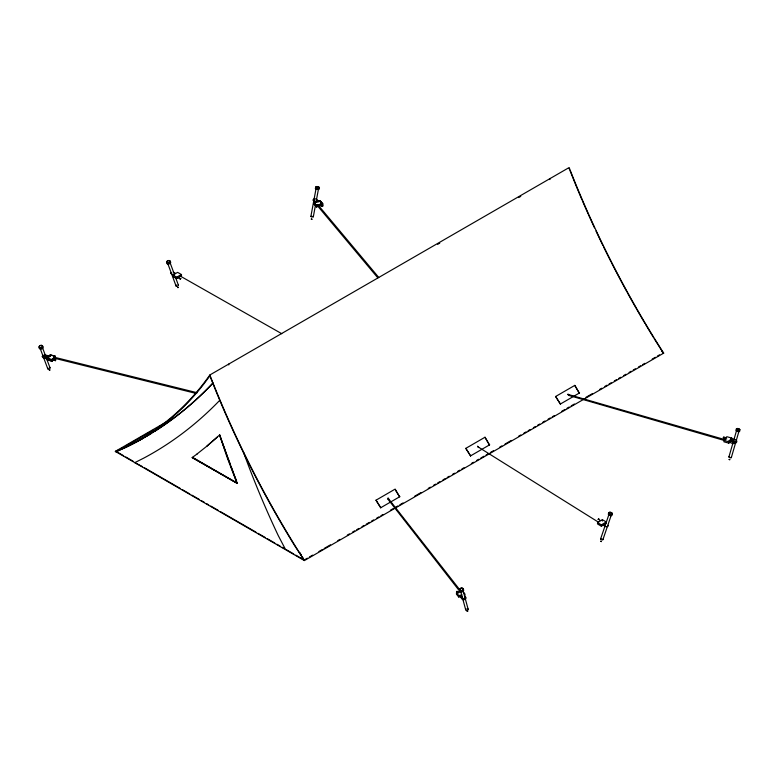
<?xml version="1.0" encoding="UTF-8"?>
<svg xmlns="http://www.w3.org/2000/svg" width="779" height="779" viewBox="0 0 779 779"><rect width="100%" height="100%" fill="white"/><g stroke="black" fill="none" stroke-linecap="round" stroke-linejoin="round"><path stroke-width="1.17" d="M47.266 358.369L47.256 359.781L51.901 361.271L55.328 357.746L55.29 356.363L50.586 354.873L47.159 358.398L47.198 359.781L52.193 361.076L55.066 357.629L55.075 356.227L50.138 354.922L47.266 358.369L52.203 359.664L55.075 356.227M50.129 356.334L50.138 354.922M52.193 361.076L52.203 359.664M172.782 275.045L172.772 276.457L176.619 278.619L181.458 275.951L181.468 274.539L177.622 272.377L172.782 275.045L176.629 277.207L181.468 274.539M176.619 278.619L176.629 277.207M314.044 202.764L314.034 204.176L316.761 206.815L322.681 204.935L322.701 203.523L319.974 200.894L314.044 202.764L316.771 205.403L316.761 206.815M460.632 591.758L456.494 592.77L456.445 594.163L458.734 597.026L461.84 596.266M458.734 597.026L458.773 595.633L456.494 592.77M464.946 595.507L464.995 594.114L463.281 591.962M43.049 356.412L48.824 358.009M315.261 206.318L313.314 216.805L311.59 216.971L310.86 216.504L316.06 188.537M316.118 201.664L318.504 188.839L316.79 189.005M465.102 598.165L462.862 598.613L460.759 595.867M728.92 456.913L736.603 430.378A1.246 0.516 16.1 0 0 737.138 430.982M731.335 457.555L739.018 431.021M600.59 538.98L609.003 514.296M602.985 539.457L611.388 514.773M310.86 216.504L311.357 216.192M723.925 440.437L726.797 436.707L731.734 438.041L731.744 439.405L728.871 443.134L723.934 441.8L723.925 440.437L728.862 441.771L731.734 438.041M51.901 361.271L51.862 359.888L55.29 356.363M207.165 445.861L219.756 434.838L220.876 438.217M207.36 445.744L217.36 437.097M197.106 453.933L207.555 445.627M375.994 500.206L380.727 507.742L375.994 500.206L395.157 489.095L399.637 496.827L395.498 490.234M465.813 448.353L470.555 455.881L465.813 448.353L484.986 437.243L489.465 444.965L484.986 437.243M555.631 396.492L560.374 404.028L555.631 396.492L574.805 385.381L579.284 393.113L574.805 385.381M237.05 483.477L227.127 457.39L219.561 434.955L237.244 483.369L192.17 457.565L197.496 453.699M597.532 522.602L602.371 519.681L606.218 521.949L606.228 523.313L601.388 526.234L597.542 523.965L597.532 522.602L601.378 524.88L601.388 526.234M601.378 524.88L606.218 521.949M209.853 374.972L569.147 167.543A616.189 355.76 60 0 0 663.689 353.14L304.404 560.568L115.311 451.392A616.189 355.76 60 0 0 209.853 374.972A616.189 355.76 60 0 0 304.404 560.568M437.642 244.343L439.755 243.126M518.678 197.564L520.761 196.357M549.838 179.569L550.237 178.459M115.311 451.392L165.878 422.199M304.2 559.994L294.842 545.972A616.744 356.081 60 0 1 215.871 390.931L209.853 375.858L203.845 383.998A616.744 356.081 60 0 1 124.874 447.837L115.905 451.742L118.408 450.301M120.502 449.084L122.605 447.867M125.76 446.046L153.093 430.271M159.403 426.629L165.713 422.987M192.17 457.565L237.244 483.369M285.318 549.088L278.239 535.543A641.283 426.415 69 0 1 243.369 451.917M380.727 507.742L399.9 496.632M470.555 455.881L489.718 444.78M560.374 404.028L579.547 392.918M305.251 559.39L307.354 558.173M309.458 556.966L312.613 555.145M318.923 551.503L322.078 549.682M324.181 548.465L330.481 544.823M337.843 540.577L339.946 539.36M347.307 535.115L349.411 533.897M352.566 532.076L354.669 530.859M356.772 529.652L358.876 528.435M362.021 526.614L364.124 525.397M366.227 524.189L369.382 522.368M371.486 521.151L373.589 519.934M376.744 518.113L378.847 516.905M380.95 515.688L383.054 514.471M390.406 510.226L393.561 508.405M395.664 507.187L397.767 505.98M399.87 504.763L403.025 502.942M414.594 496.262L420.894 492.62M428.255 488.375L430.359 487.157M433.513 485.336L435.617 484.129M437.72 482.912L439.823 481.695M442.978 479.874L445.082 478.666M447.185 477.449L449.288 476.232M452.433 474.411L454.537 473.204M457.692 471.383L459.795 470.165M461.898 468.948L464.002 467.741M471.363 463.486L473.466 462.278M476.621 460.457L478.725 459.24M480.818 458.023L483.973 456.202M486.077 454.994L488.18 453.777M490.283 452.56L493.438 450.739M499.748 447.097L501.851 445.89M505.006 444.069L511.306 440.427M518.668 436.172L520.771 434.964M523.926 433.143L526.029 431.926M528.133 430.709L530.236 429.502M533.391 427.681L535.494 426.464M537.598 425.246L539.701 424.039M542.846 422.218L544.949 421.001M548.104 419.18L550.208 417.963M552.311 416.755L554.414 415.538M561.776 411.293L564.931 409.472M567.034 408.254L569.137 407.037M571.231 405.83L574.386 404.009M585.954 397.329L592.264 393.687M599.626 389.442L601.719 388.224M604.874 386.403L606.977 385.186M609.081 383.979L611.184 382.762M614.339 380.941L616.442 379.724M618.545 378.516L620.649 377.299M623.804 375.478L625.907 374.261M629.062 372.44L631.156 371.232M633.259 370.015L635.362 368.798M638.517 366.977L640.62 365.77M642.724 364.553L644.827 363.335M652.189 359.09L655.343 357.269M657.447 356.052L659.55 354.844M662.695 353.023L663.689 353.14M115.905 451.742L126.188 447.078A623.443 414.545 69 0 0 212.667 383.278M314.18 198.674L312.934 199.999L314.083 201.742M43.186 355.117C39.427 357.473 46.867 359.314 48.444 358.895M316.771 205.403L322.701 203.523M314.005 202.579L320.227 200.778L322.506 203.611L322.555 204.984L316.332 206.786L314.054 203.962L314.005 202.579L316.293 205.413L316.332 206.786M316.293 205.413L322.506 203.611M458.773 595.633L461.879 594.874M55.689 359.723L55.416 360.638L55.689 359.723L52.261 358.866M315.768 198.479L318.923 201.43M725.23 439.736L567.706 394.31L568.612 395.343L723.759 440.31M568.612 395.343L569.089 395.002L568.193 394.223M44.773 354.864L50.557 356.295M54.072 357.172L197.233 392.743M44.666 355.799L49.174 356.918M53.868 358.087L195.802 393.356M53.089 360.054L55.416 360.638M725.921 437.769C721.88 435.373 722.941 439.969 726.729 438.966M723.301 438.002L723.594 437.116M730.575 439.064C741.666 438.441 735.882 447.058 729.592 441.995M730.157 439.921L734.733 441.196M728.725 440.748L734.363 442.384L735.941 441.635M47.159 358.398L51.862 359.888M312.583 216.338L313.314 216.805M175.236 273.215L173.532 272.241A1.948 1.091 -0.8 0 0 173.201 272.173M179.452 275.61L281.745 333.704M173.659 275.123L170.728 273.468A1.948 1.091 -0.8 0 1 171.185 272.504M177.573 277.343L180.504 279.009M192.569 457.341L237.449 483.253M116.305 451.508L123.647 455.754M125.74 456.961L133.092 461.207M142.538 466.66L134.796 462.648L143.949 458.013A641.283 426.415 69 0 0 219.707 400.367M144.641 467.867L180.329 488.482M182.432 489.689L189.784 493.935M191.877 495.142L199.229 499.388M201.333 500.605L204.478 502.416M206.581 503.633L208.675 504.841M210.778 506.058L218.13 510.303M220.223 511.511L255.921 532.115M258.015 533.333L265.366 537.578M267.47 538.786L274.812 543.031M276.915 544.239L280.07 546.06M282.164 547.277L284.267 548.484M286.36 549.701L293.712 553.937M295.806 555.145L303.158 559.39M598.496 519.359L600.453 520.557M478.277 447.029L598.623 522.281M603.764 525.504L605.468 526.565A1.948 1.159 0.8 0 0 607.542 526.477A1.948 1.159 0.8 0 0 608.272 525.319M457.176 591.212C454.897 592.342 459.172 590.521 458.607 593.072M316.079 199.453L318.231 202.102M322.594 205.938C319.672 207.029 325.924 206.591 321.123 204.137M321.328 203.621L322.681 204.935M459.737 589.722L387.971 498.034L388.049 499.32L460.418 592.157M388.049 499.32L388.672 499.368L388.439 498.268M314.823 201.118L313.908 200.106M317.939 204.838L378.75 277.441M317.199 205.461L377.844 277.879M320.393 204.741L321.824 206.513M320.266 202.16L322.555 204.984M464.936 596.393C467.926 598.204 464.313 600.716 462.337 599.45L459.347 595.604M661.624 350.862L663.095 352.79L654.126 338.544M299.983 552.72L301.074 554.862M302.174 557.004L303.81 560.228M569.147 168.43L569.537 169.413M569.965 170.494L575.155 183.503A616.744 356.081 60 0 0 581.796 199.405M234.537 475.901L236.612 481.149M227.526 457.156L230 463.797M231.236 467.108L234.128 474.849M42.27 347.093L49.953 367.63M47.782 368.808L40.109 348.271A1.246 0.857 -20.5 0 1 39.982 347.843M169.997 262.474L174.623 274.987M175.47 277.256L178.41 285.211M167.631 263.136A1.977 1.188 -20.3 0 0 170.338 261.316A1.977 1.188 -20.3 0 0 167.368 261.062A1.977 1.188 -20.3 0 0 167.631 263.136L176.015 285.883M221.255 439.346L227.127 456.046M463.252 591.261L468.14 609.246M460.496 590.628L465.686 609.723M728.862 441.771L728.871 443.134M602.371 519.681L602.381 521.044M228.763 364.056L228.763 364.942M609.684 515.007A1.246 0.633 18.8 0 1 609.207 514.666M602.771 539.087A1.246 0.633 18.8 0 1 602.469 539.925A1.246 0.633 18.8 0 1 600.794 539.35A1.246 0.633 18.8 0 1 601.106 538.503M611.758 514.325A1.977 1.003 18.8 0 1 610.346 515.61A1.977 1.003 18.8 0 1 608.477 513.663M467.906 608.808A1.246 0.945 -15.2 0 1 467.643 610.171A1.246 0.945 -15.2 0 1 465.92 610.161A1.246 0.945 -15.2 0 1 466.183 608.788M462.502 588.905A1.977 1.5 -15.2 0 1 463.505 590.794A1.977 1.5 -15.2 0 1 460.934 591.865A1.977 1.5 -15.2 0 1 459.931 589.976M738.813 431.235A1.246 0.516 16.1 0 1 737.732 431.215M731.218 457.263A1.246 0.516 16.1 0 1 730.663 457.838A1.246 0.516 16.1 0 1 729.047 457.215A1.246 0.516 16.1 0 1 729.592 456.63M739.719 431.215A1.977 0.808 16.1 0 1 737.197 431.352A1.977 0.808 16.1 0 1 736.223 429.862M739.203 429.122A1.977 0.808 16.1 0 1 739.271 430.514A1.977 0.808 16.1 0 1 736.301 429.365A1.977 0.808 16.1 0 1 738.268 428.762M169.89 262.903A1.246 0.75 -20.3 0 1 169.481 263.302M167.816 263.477A1.246 0.75 -20.3 0 1 167.719 262.718M178.206 284.88A1.246 0.75 -20.3 0 1 177.894 286.029A1.246 0.75 -20.3 0 1 176.229 286.214A1.246 0.75 -20.3 0 1 176.531 285.056M170.367 261.754A1.977 1.188 -20.3 0 1 168.955 264.003A1.977 1.188 -20.3 0 1 167.086 262.669M213.056 383.044A623.443 414.545 69 0 1 154.427 431.478M151.408 433.358A623.443 414.545 69 0 1 147.358 435.792M142.245 438.733A623.443 414.545 69 0 1 137.075 441.557M653.513 337.55A616.744 356.081 60 0 1 645.655 324.58M645.061 323.577A616.744 356.081 60 0 1 636.813 309.477M636.229 308.465A616.744 356.081 60 0 1 627.65 293.206M627.085 292.183A616.744 356.081 60 0 1 611.272 262.319M610.746 261.286A616.744 356.081 60 0 1 603.482 246.709M602.975 245.667A616.744 356.081 60 0 1 595.974 231.012M594.504 227.867A616.744 356.081 60 0 1 588.739 215.238M588.272 214.186A616.744 356.081 60 0 1 582.254 200.456M318.854 188.537A1.977 0.682 10.5 0 1 318.436 189.433A1.977 0.682 10.5 0 1 315.709 188.839A1.977 0.682 10.5 0 1 316.118 187.943M317.287 186.775A1.977 0.682 10.5 0 1 319.4 187.963A1.977 0.682 10.5 0 1 316.42 187.885A1.977 0.682 10.5 0 1 316.342 186.746M42.193 347.989A1.246 0.857 -20.5 0 1 41.725 348.379M49.544 367.357A1.246 0.857 -20.5 0 1 49.875 368.525A1.246 0.857 -20.5 0 1 48.201 369.08A1.246 0.857 -20.5 0 1 47.87 367.912M42.27 346.334A1.568 1.081 -20.5 0 1 39.924 347.619A1.568 1.081 -20.5 0 1 40.089 345.662A1.977 1.363 -20.5 0 1 42.767 346.548A1.977 1.363 -20.5 0 1 39.797 348.174A1.977 1.363 -20.5 0 1 40.011 345.691A1.568 1.081 -20.5 0 1 42.27 346.334A1.977 1.363 -20.5 0 1 42.037 348.797A1.977 1.363 -20.5 0 1 39.281 347.94M180.173 279.018L180.796 278.541L180.173 279.018M598.165 519.359L598.798 518.931L598.165 519.359M467.049 611.116L467.731 611.116L467.049 611.116M477.654 446.299L478.637 447.526L477.654 446.299M177.651 287.548L178.313 287.48L177.651 287.548M600.726 541.259L601.349 541.58L600.726 541.259M49.262 369.957L49.905 370.006L49.262 369.957M311.298 219.045L311.98 219.201L311.298 219.045M729.154 459.444L729.796 459.698L729.154 459.444M608.993 513.692A1.977 1.003 18.8 0 0 612.275 514.344A1.977 1.003 18.8 0 0 610.405 512.397A1.977 1.003 18.8 0 0 608.993 513.692M609.431 513.322A1.568 0.798 18.8 0 0 612.021 513.848A1.568 0.798 18.8 0 0 610.541 512.3A1.568 0.798 18.8 0 0 609.431 513.322M460.72 591.047A1.977 1.5 -15.2 0 0 463.437 589.187A1.977 1.5 -15.2 0 0 460.34 588.476A1.977 1.5 -15.2 0 0 460.72 591.047M460.817 590.492A1.568 1.188 -15.2 0 0 462.96 589.012A1.568 1.188 -15.2 0 0 460.516 588.457A1.568 1.188 -15.2 0 0 460.817 590.492M736.885 429.19A1.568 0.643 16.1 0 0 739.495 429.891A1.568 0.643 16.1 0 0 738.336 428.586A1.568 0.643 16.1 0 0 736.885 429.19M167.689 262.572A1.568 0.935 -20.3 0 0 169.832 261.131A1.568 0.935 -20.3 0 0 167.485 260.936A1.568 0.935 -20.3 0 0 167.689 262.572M316.332 187.252A1.568 0.536 10.5 0 0 318.981 187.573A1.568 0.536 10.5 0 0 317.394 186.561A1.568 0.536 10.5 0 0 316.332 187.252"/></g></svg>
